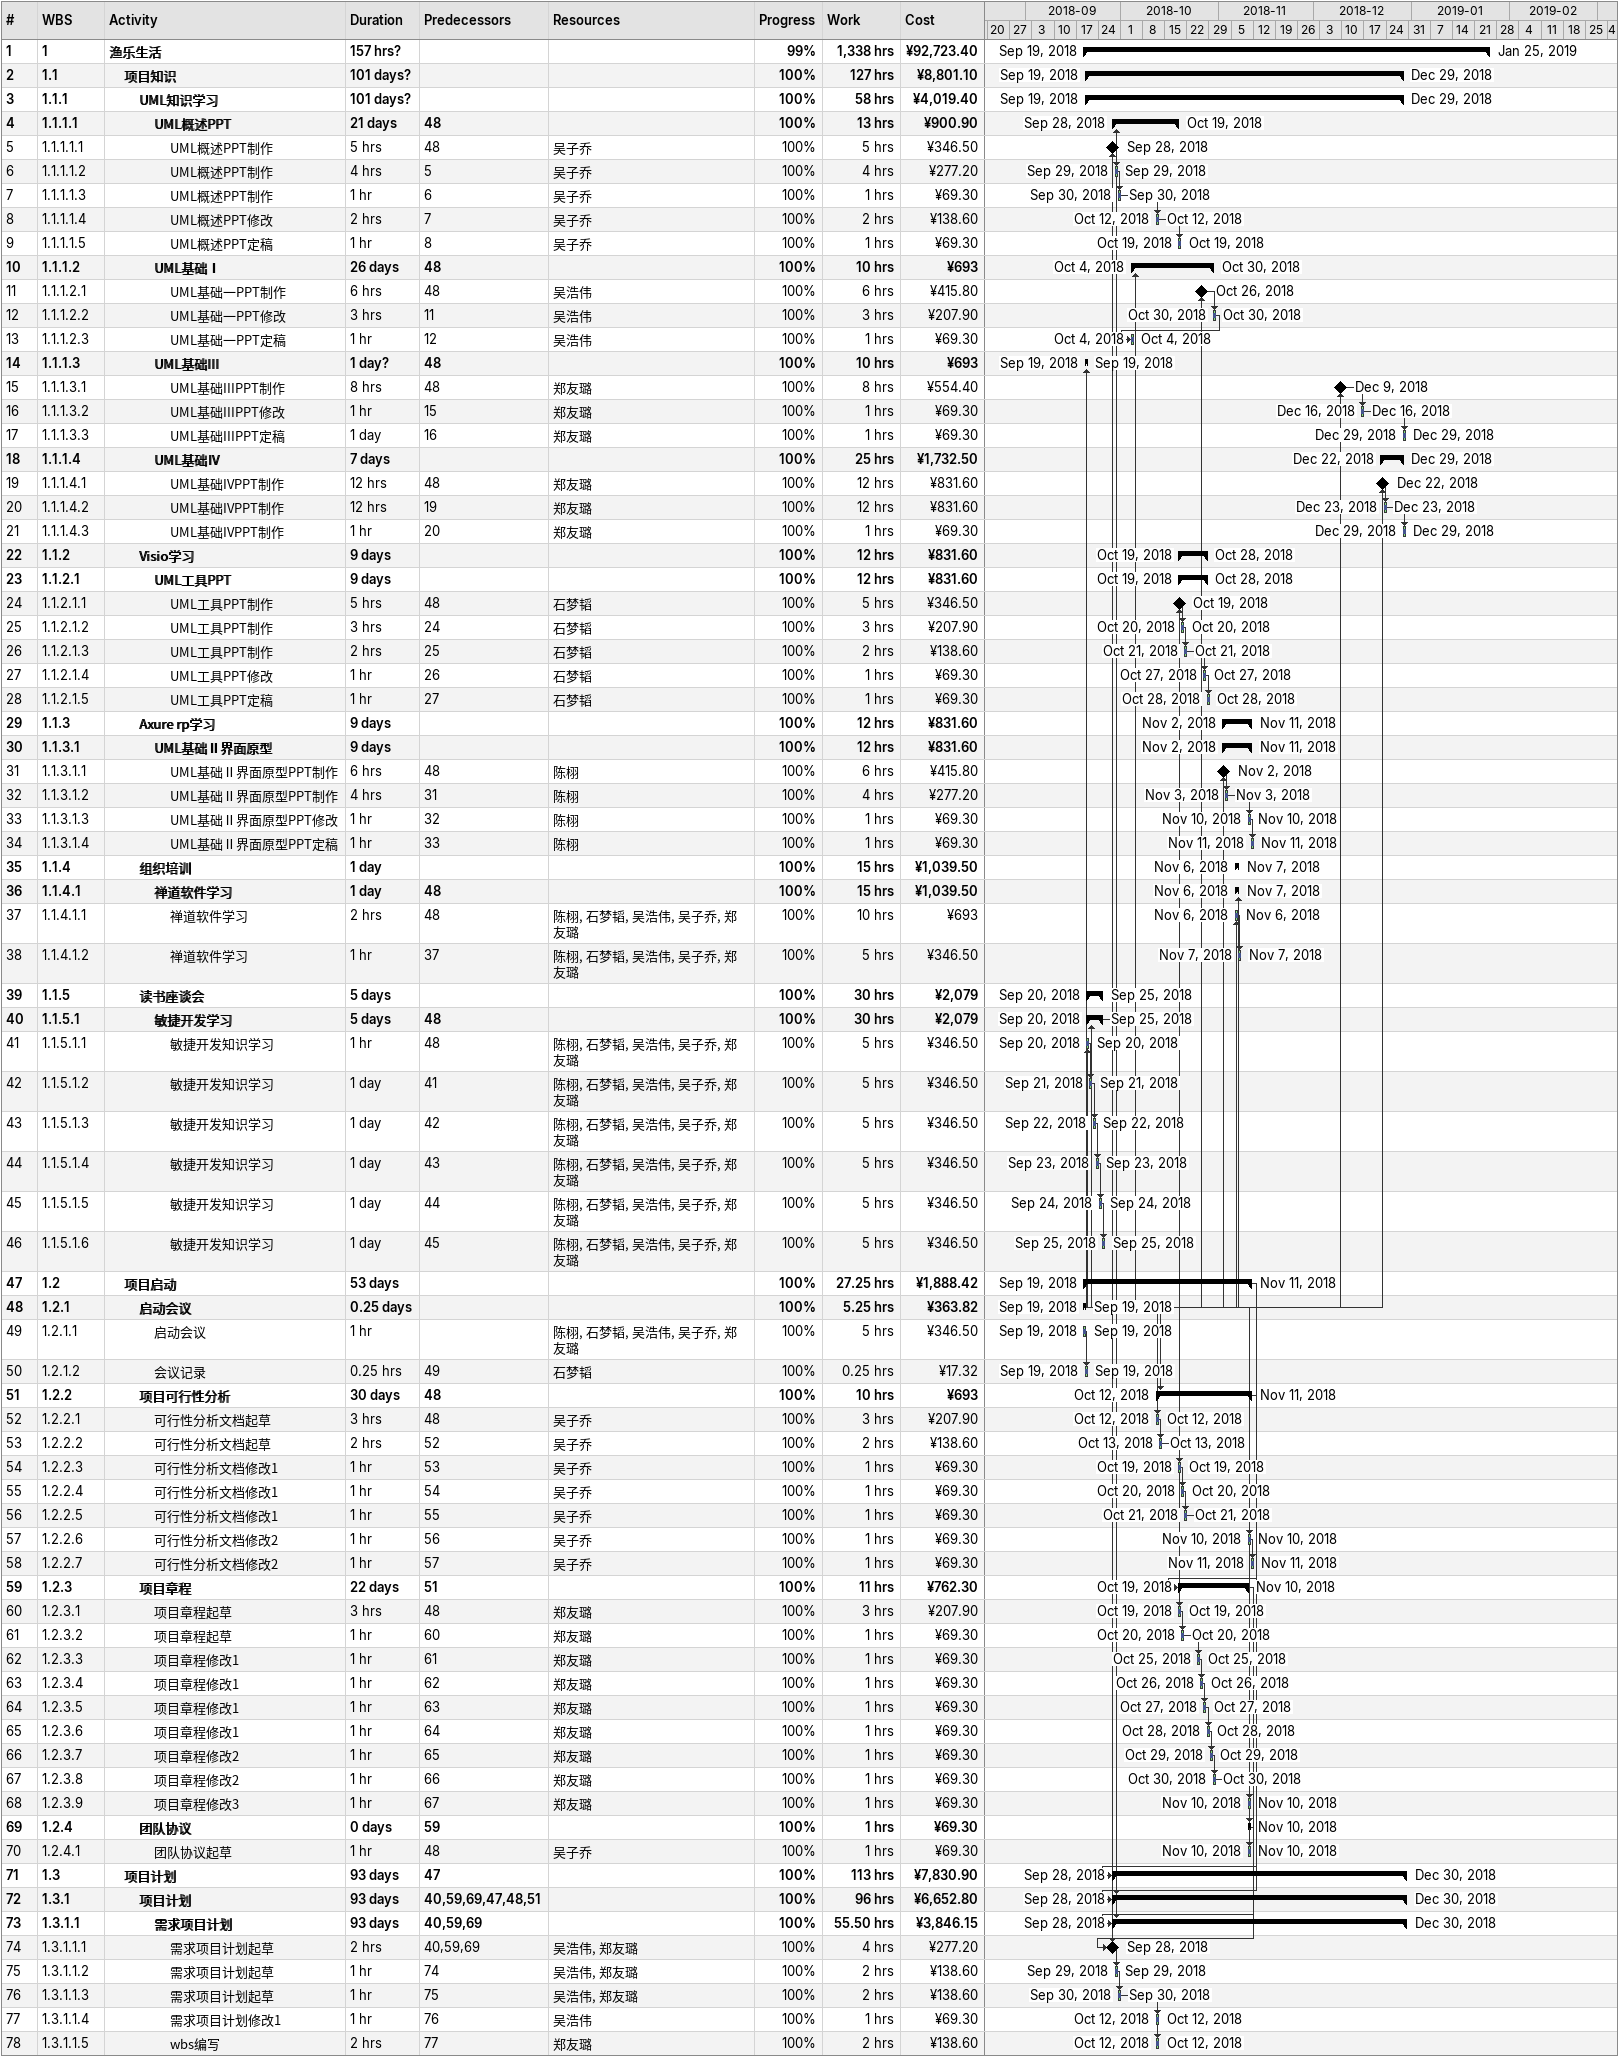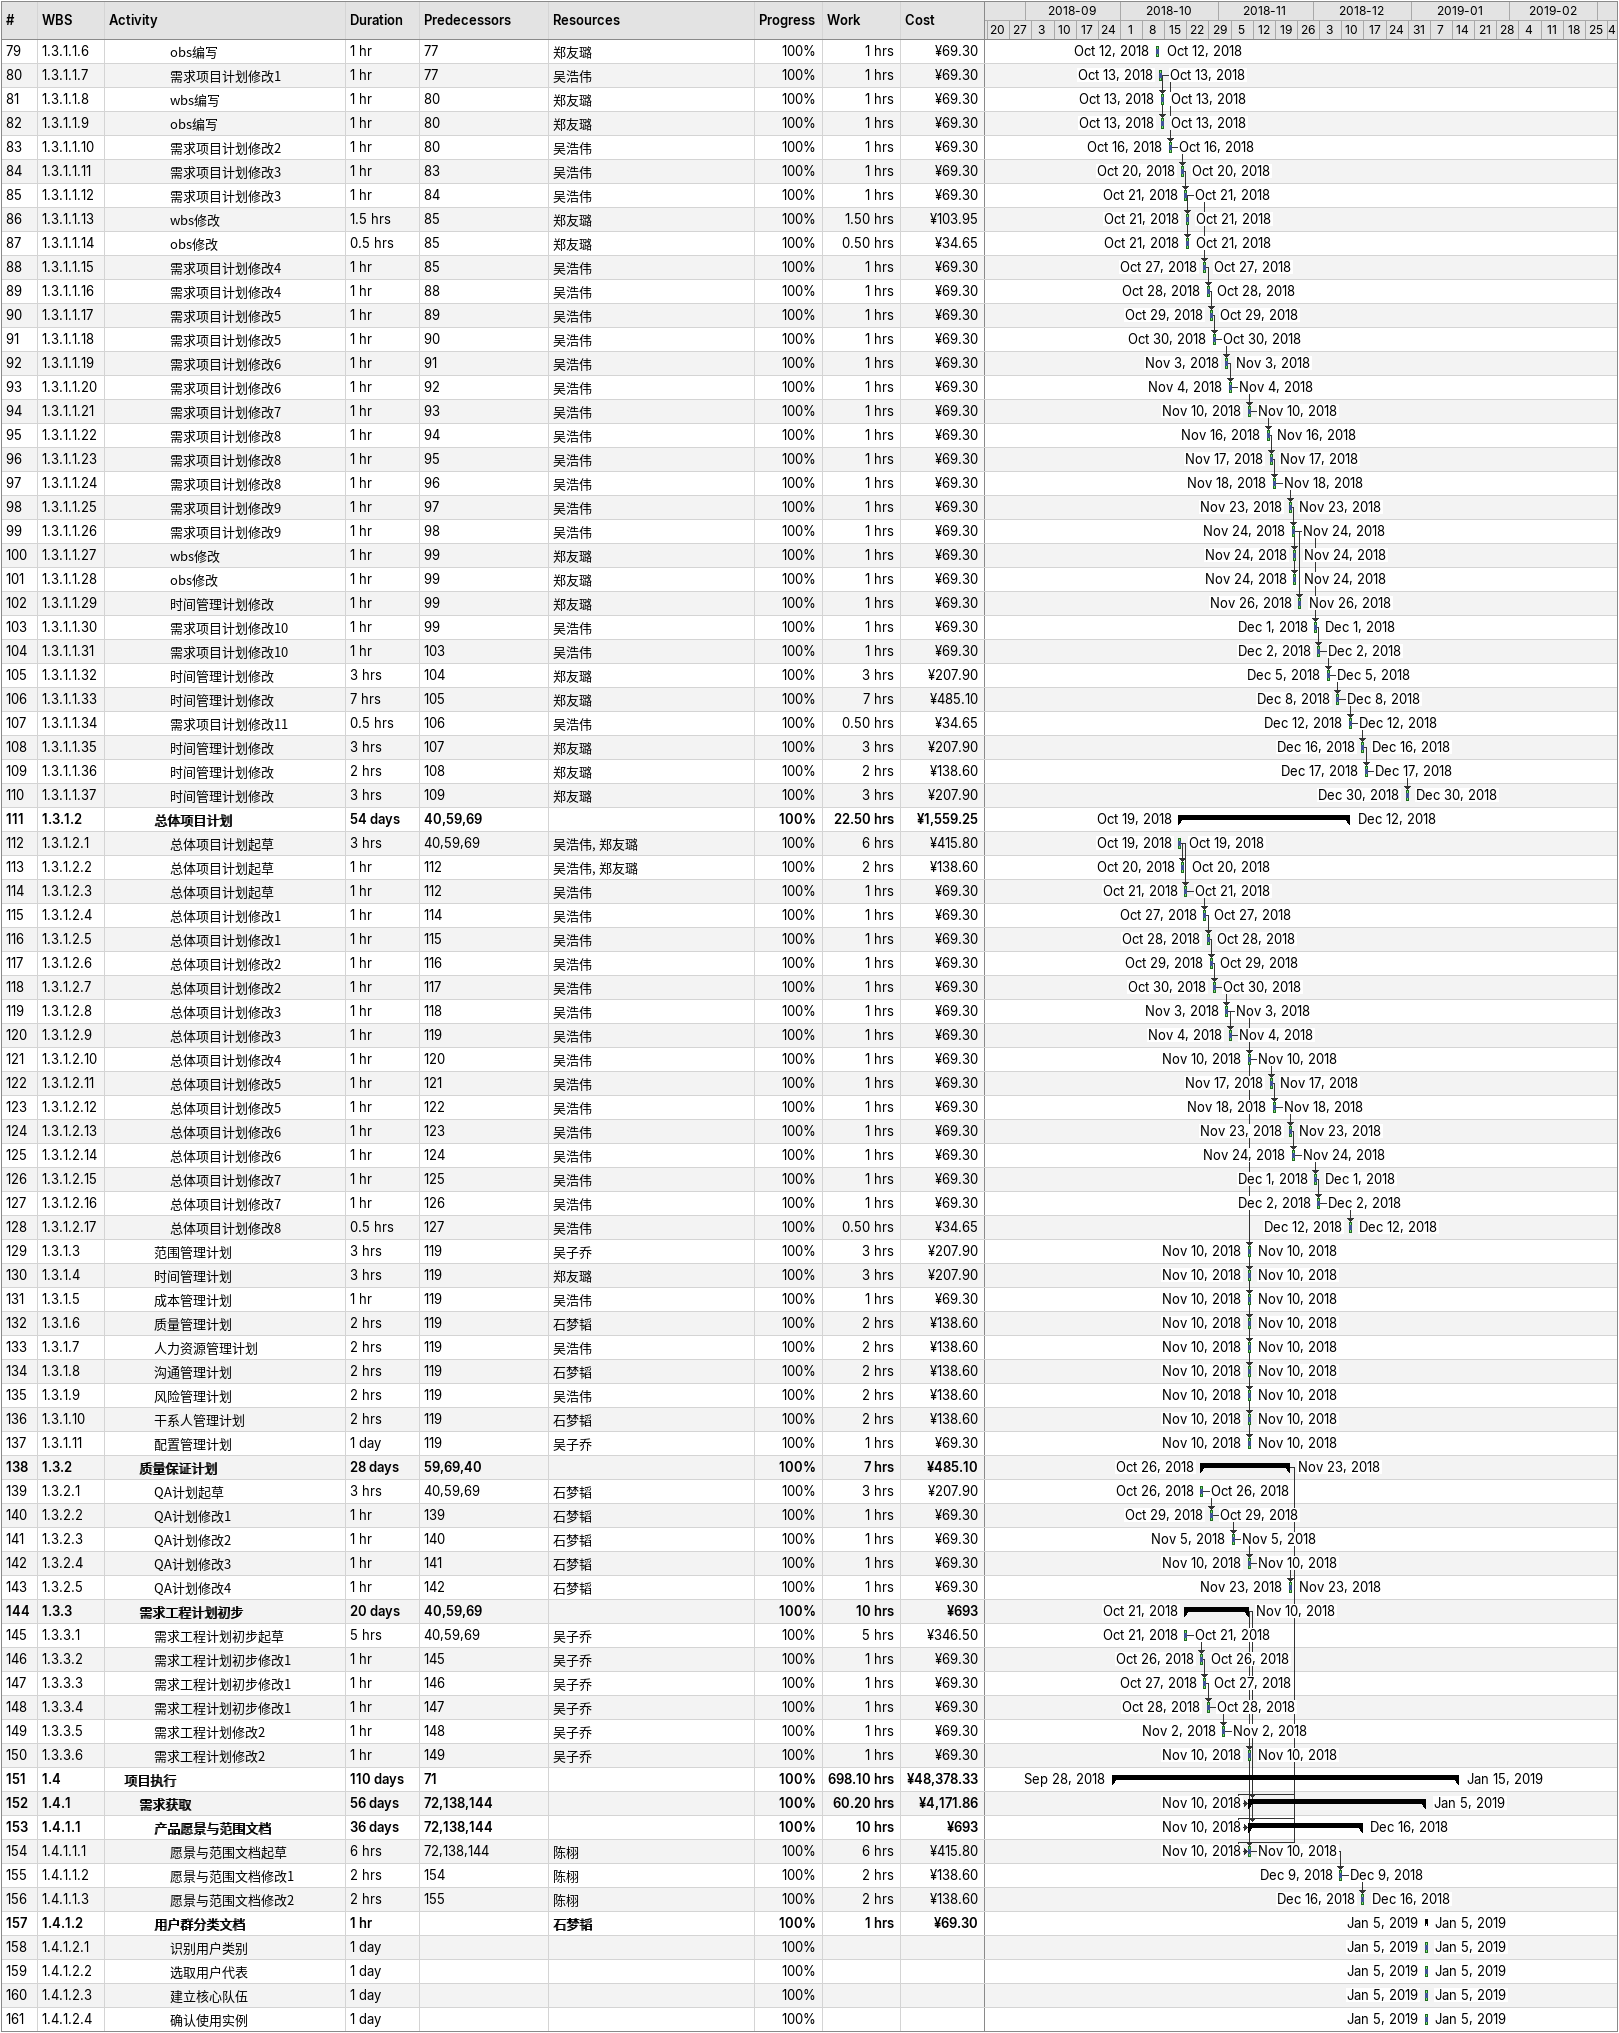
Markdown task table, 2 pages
| ID | WBS | Task | Duration | Start | Finish | Predecessors | Resources | % complete | Work (h) | Cost (¥) |
|---|---|---|---|---|---|---|---|---|---|---|
| 1 | 1 | **渔乐生活** | 157h? | 2018-09-19 | 2019-01-25 |  |  | 99 | 1338 | 92723.40 |
| 2 | 1.1 | **项目知识** | 101d? | 2018-09-19 | 2018-12-29 |  |  | 100 | 127 | 8801.10 |
| 3 | 1.1.1 | **UML知识学习** | 101d? | 2018-09-19 | 2018-12-29 |  |  | 100 | 58 | 4019.40 |
| 4 | 1.1.1.1 | **UML概述PPT** | 21d | 2018-09-28 | 2018-10-19 | 48 |  | 100 | 13 | 900.90 |
| 5 | 1.1.1.1.1 | UML概述PPT制作 | 5h | 2018-09-28 | 2018-09-28 | 48 | 吴子乔 | 100 | 5 | 346.50 |
| 6 | 1.1.1.1.2 | UML概述PPT制作 | 4h | 2018-09-29 | 2018-09-29 | 5 | 吴子乔 | 100 | 4 | 277.20 |
| 7 | 1.1.1.1.3 | UML概述PPT制作 | 1h | 2018-09-30 | 2018-09-30 | 6 | 吴子乔 | 100 | 1 | 69.30 |
| 8 | 1.1.1.1.4 | UML概述PPT修改 | 2h | 2018-10-12 | 2018-10-12 | 7 | 吴子乔 | 100 | 2 | 138.60 |
| 9 | 1.1.1.1.5 | UML概述PPT定稿 | 1h | 2018-10-19 | 2018-10-19 | 8 | 吴子乔 | 100 | 1 | 69.30 |
| 10 | 1.1.1.2 | **UML基础Ⅰ** | 26d | 2018-10-04 | 2018-10-30 | 48 |  | 100 | 10 | 693 |
| 11 | 1.1.1.2.1 | UML基础一PPT制作 | 6h | 2018-10-26 | 2018-10-26 | 48 | 吴浩伟 | 100 | 6 | 415.80 |
| 12 | 1.1.1.2.2 | UML基础一PPT修改 | 3h | 2018-10-30 | 2018-10-30 | 11 | 吴浩伟 | 100 | 3 | 207.90 |
| 13 | 1.1.1.2.3 | UML基础一PPT定稿 | 1h | 2018-10-04 | 2018-10-04 | 12 | 吴浩伟 | 100 | 1 | 69.30 |
| 14 | 1.1.1.3 | **UML基础III** | 1d? | 2018-09-19 | 2018-09-19 | 48 |  | 100 | 10 | 693 |
| 15 | 1.1.1.3.1 | UML基础IIIPPT制作 | 8h | 2018-12-09 | 2018-12-09 | 48 | 郑友璐 | 100 | 8 | 554.40 |
| 16 | 1.1.1.3.2 | UML基础IIIPPT修改 | 1h | 2018-12-16 | 2018-12-16 | 15 | 郑友璐 | 100 | 1 | 69.30 |
| 17 | 1.1.1.3.3 | UML基础IIIPPT定稿 | 1d | 2018-12-29 | 2018-12-29 | 16 | 郑友璐 | 100 | 1 | 69.30 |
| 18 | 1.1.1.4 | **UML基础Ⅳ** | 7d | 2018-12-22 | 2018-12-29 |  |  | 100 | 25 | 1732.50 |
| 19 | 1.1.1.4.1 | UML基础IVPPT制作 | 12h | 2018-12-22 | 2018-12-22 | 48 | 郑友璐 | 100 | 12 | 831.60 |
| 20 | 1.1.1.4.2 | UML基础IVPPT制作 | 12h | 2018-12-23 | 2018-12-23 | 19 | 郑友璐 | 100 | 12 | 831.60 |
| 21 | 1.1.1.4.3 | UML基础IVPPT制作 | 1h | 2018-12-29 | 2018-12-29 | 20 | 郑友璐 | 100 | 1 | 69.30 |
| 22 | 1.1.2 | **Visio学习** | 9d | 2018-10-19 | 2018-10-28 |  |  | 100 | 12 | 831.60 |
| 23 | 1.1.2.1 | **UML工具PPT** | 9d | 2018-10-19 | 2018-10-28 |  |  | 100 | 12 | 831.60 |
| 24 | 1.1.2.1.1 | UML工具PPT制作 | 5h | 2018-10-19 | 2018-10-19 | 48 | 石梦韬 | 100 | 5 | 346.50 |
| 25 | 1.1.2.1.2 | UML工具PPT制作 | 3h | 2018-10-20 | 2018-10-20 | 24 | 石梦韬 | 100 | 3 | 207.90 |
| 26 | 1.1.2.1.3 | UML工具PPT制作 | 2h | 2018-10-21 | 2018-10-21 | 25 | 石梦韬 | 100 | 2 | 138.60 |
| 27 | 1.1.2.1.4 | UML工具PPT修改 | 1h | 2018-10-27 | 2018-10-27 | 26 | 石梦韬 | 100 | 1 | 69.30 |
| 28 | 1.1.2.1.5 | UML工具PPT定稿 | 1h | 2018-10-28 | 2018-10-28 | 27 | 石梦韬 | 100 | 1 | 69.30 |
| 29 | 1.1.3 | **Axure rp学习** | 9d | 2018-11-02 | 2018-11-11 |  |  | 100 | 12 | 831.60 |
| 30 | 1.1.3.1 | **UML基础Ⅱ界面原型** | 9d | 2018-11-02 | 2018-11-11 |  |  | 100 | 12 | 831.60 |
| 31 | 1.1.3.1.1 | UML基础Ⅱ界面原型PPT制作 | 6h | 2018-11-02 | 2018-11-02 | 48 | 陈栩 | 100 | 6 | 415.80 |
| 32 | 1.1.3.1.2 | UML基础Ⅱ界面原型PPT制作 | 4h | 2018-11-03 | 2018-11-03 | 31 | 陈栩 | 100 | 4 | 277.20 |
| 33 | 1.1.3.1.3 | UML基础Ⅱ界面原型PPT修改 | 1h | 2018-11-10 | 2018-11-10 | 32 | 陈栩 | 100 | 1 | 69.30 |
| 34 | 1.1.3.1.4 | UML基础Ⅱ界面原型PPT定稿 | 1h | 2018-11-11 | 2018-11-11 | 33 | 陈栩 | 100 | 1 | 69.30 |
| 35 | 1.1.4 | **组织培训** | 1d | 2018-11-06 | 2018-11-07 |  |  | 100 | 15 | 1039.50 |
| 36 | 1.1.4.1 | **禅道软件学习** | 1d | 2018-11-06 | 2018-11-07 | 48 |  | 100 | 15 | 1039.50 |
| 37 | 1.1.4.1.1 | 禅道软件学习 | 2h | 2018-11-06 | 2018-11-06 | 48 | 陈栩, 石梦韬, 吴浩伟, 吴子乔, 郑友璐 | 100 | 10 | 693 |
| 38 | 1.1.4.1.2 | 禅道软件学习 | 1h | 2018-11-07 | 2018-11-07 | 37 | 陈栩, 石梦韬, 吴浩伟, 吴子乔, 郑友璐 | 100 | 5 | 346.50 |
| 39 | 1.1.5 | **读书座谈会** | 5d | 2018-09-20 | 2018-09-25 |  |  | 100 | 30 | 2079 |
| 40 | 1.1.5.1 | **敏捷开发学习** | 5d | 2018-09-20 | 2018-09-25 | 48 |  | 100 | 30 | 2079 |
| 41 | 1.1.5.1.1 | 敏捷开发知识学习 | 1h | 2018-09-20 | 2018-09-20 | 48 | 陈栩, 石梦韬, 吴浩伟, 吴子乔, 郑友璐 | 100 | 5 | 346.50 |
| 42 | 1.1.5.1.2 | 敏捷开发知识学习 | 1d | 2018-09-21 | 2018-09-21 | 41 | 陈栩, 石梦韬, 吴浩伟, 吴子乔, 郑友璐 | 100 | 5 | 346.50 |
| 43 | 1.1.5.1.3 | 敏捷开发知识学习 | 1d | 2018-09-22 | 2018-09-22 | 42 | 陈栩, 石梦韬, 吴浩伟, 吴子乔, 郑友璐 | 100 | 5 | 346.50 |
| 44 | 1.1.5.1.4 | 敏捷开发知识学习 | 1d | 2018-09-23 | 2018-09-23 | 43 | 陈栩, 石梦韬, 吴浩伟, 吴子乔, 郑友璐 | 100 | 5 | 346.50 |
| 45 | 1.1.5.1.5 | 敏捷开发知识学习 | 1d | 2018-09-24 | 2018-09-24 | 44 | 陈栩, 石梦韬, 吴浩伟, 吴子乔, 郑友璐 | 100 | 5 | 346.50 |
| 46 | 1.1.5.1.6 | 敏捷开发知识学习 | 1d | 2018-09-25 | 2018-09-25 | 45 | 陈栩, 石梦韬, 吴浩伟, 吴子乔, 郑友璐 | 100 | 5 | 346.50 |
| 47 | 1.2 | **项目启动** | 53d | 2018-09-19 | 2018-11-11 |  |  | 100 | 27.25 | 1888.42 |
| 48 | 1.2.1 | **启动会议** | 0.25d | 2018-09-19 | 2018-09-19 |  |  | 100 | 5.25 | 363.82 |
| 49 | 1.2.1.1 | 启动会议 | 1h | 2018-09-19 | 2018-09-19 |  | 陈栩, 石梦韬, 吴浩伟, 吴子乔, 郑友璐 | 100 | 5 | 346.50 |
| 50 | 1.2.1.2 | 会议记录 | 0.25h | 2018-09-19 | 2018-09-19 | 49 | 石梦韬 | 100 | 0.25 | 17.32 |
| 51 | 1.2.2 | **项目可行性分析** | 30d | 2018-10-12 | 2018-11-11 | 48 |  | 100 | 10 | 693 |
| 52 | 1.2.2.1 | 可行性分析文档起草 | 3h | 2018-10-12 | 2018-10-12 | 48 | 吴子乔 | 100 | 3 | 207.90 |
| 53 | 1.2.2.2 | 可行性分析文档起草 | 2h | 2018-10-13 | 2018-10-13 | 52 | 吴子乔 | 100 | 2 | 138.60 |
| 54 | 1.2.2.3 | 可行性分析文档修改1 | 1h | 2018-10-19 | 2018-10-19 | 53 | 吴子乔 | 100 | 1 | 69.30 |
| 55 | 1.2.2.4 | 可行性分析文档修改1 | 1h | 2018-10-20 | 2018-10-20 | 54 | 吴子乔 | 100 | 1 | 69.30 |
| 56 | 1.2.2.5 | 可行性分析文档修改1 | 1h | 2018-10-21 | 2018-10-21 | 55 | 吴子乔 | 100 | 1 | 69.30 |
| 57 | 1.2.2.6 | 可行性分析文档修改2 | 1h | 2018-11-10 | 2018-11-10 | 56 | 吴子乔 | 100 | 1 | 69.30 |
| 58 | 1.2.2.7 | 可行性分析文档修改2 | 1h | 2018-11-11 | 2018-11-11 | 57 | 吴子乔 | 100 | 1 | 69.30 |
| 59 | 1.2.3 | **项目章程** | 22d | 2018-10-19 | 2018-11-10 | 51 |  | 100 | 11 | 762.30 |
| 60 | 1.2.3.1 | 项目章程起草 | 3h | 2018-10-19 | 2018-10-19 | 48 | 郑友璐 | 100 | 3 | 207.90 |
| 61 | 1.2.3.2 | 项目章程起草 | 1h | 2018-10-20 | 2018-10-20 | 60 | 郑友璐 | 100 | 1 | 69.30 |
| 62 | 1.2.3.3 | 项目章程修改1 | 1h | 2018-10-25 | 2018-10-25 | 61 | 郑友璐 | 100 | 1 | 69.30 |
| 63 | 1.2.3.4 | 项目章程修改1 | 1h | 2018-10-26 | 2018-10-26 | 62 | 郑友璐 | 100 | 1 | 69.30 |
| 64 | 1.2.3.5 | 项目章程修改1 | 1h | 2018-10-27 | 2018-10-27 | 63 | 郑友璐 | 100 | 1 | 69.30 |
| 65 | 1.2.3.6 | 项目章程修改1 | 1h | 2018-10-28 | 2018-10-28 | 64 | 郑友璐 | 100 | 1 | 69.30 |
| 66 | 1.2.3.7 | 项目章程修改2 | 1h | 2018-10-29 | 2018-10-29 | 65 | 郑友璐 | 100 | 1 | 69.30 |
| 67 | 1.2.3.8 | 项目章程修改2 | 1h | 2018-10-30 | 2018-10-30 | 66 | 郑友璐 | 100 | 1 | 69.30 |
| 68 | 1.2.3.9 | 项目章程修改3 | 1h | 2018-11-10 | 2018-11-10 | 67 | 郑友璐 | 100 | 1 | 69.30 |
| 69 | 1.2.4 | **团队协议** | 0d | 2018-11-10 | 2018-11-10 | 59 |  | 100 | 1 | 69.30 |
| 70 | 1.2.4.1 | 团队协议起草 | 1h | 2018-11-10 | 2018-11-10 | 48 | 吴子乔 | 100 | 1 | 69.30 |
| 71 | 1.3 | **项目计划** | 93d | 2018-09-28 | 2018-12-30 | 47 |  | 100 | 113 | 7830.90 |
| 72 | 1.3.1 | **项目计划** | 93d | 2018-09-28 | 2018-12-30 | 40, 59, 69, 47, 48, 51 |  | 100 | 96 | 6652.80 |
| 73 | 1.3.1.1 | **需求项目计划** | 93d | 2018-09-28 | 2018-12-30 | 40, 59, 69 |  | 100 | 55.50 | 3846.15 |
| 74 | 1.3.1.1.1 | 需求项目计划起草 | 2h | 2018-09-28 | 2018-09-28 | 40, 59, 69 | 吴浩伟, 郑友璐 | 100 | 4 | 277.20 |
| 75 | 1.3.1.1.2 | 需求项目计划起草 | 1h | 2018-09-29 | 2018-09-29 | 74 | 吴浩伟, 郑友璐 | 100 | 2 | 138.60 |
| 76 | 1.3.1.1.3 | 需求项目计划起草 | 1h | 2018-09-30 | 2018-09-30 | 75 | 吴浩伟, 郑友璐 | 100 | 2 | 138.60 |
| 77 | 1.3.1.1.4 | 需求项目计划修改1 | 1h | 2018-10-12 | 2018-10-12 | 76 | 吴浩伟 | 100 | 1 | 69.30 |
| 78 | 1.3.1.1.5 | wbs编写 | 2h | 2018-10-12 | 2018-10-12 | 77 | 郑友璐 | 100 | 2 | 138.60 |
| 79 | 1.3.1.1.6 | obs编写 | 1h | 2018-10-12 | 2018-10-12 | 77 | 郑友璐 | 100 | 1 | 69.30 |
| 80 | 1.3.1.1.7 | 需求项目计划修改1 | 1h | 2018-10-13 | 2018-10-13 | 77 | 吴浩伟 | 100 | 1 | 69.30 |
| 81 | 1.3.1.1.8 | wbs编写 | 1h | 2018-10-13 | 2018-10-13 | 80 | 郑友璐 | 100 | 1 | 69.30 |
| 82 | 1.3.1.1.9 | obs编写 | 1h | 2018-10-13 | 2018-10-13 | 80 | 郑友璐 | 100 | 1 | 69.30 |
| 83 | 1.3.1.1.10 | 需求项目计划修改2 | 1h | 2018-10-16 | 2018-10-16 | 80 | 吴浩伟 | 100 | 1 | 69.30 |
| 84 | 1.3.1.1.11 | 需求项目计划修改3 | 1h | 2018-10-20 | 2018-10-20 | 83 | 吴浩伟 | 100 | 1 | 69.30 |
| 85 | 1.3.1.1.12 | 需求项目计划修改3 | 1h | 2018-10-21 | 2018-10-21 | 84 | 吴浩伟 | 100 | 1 | 69.30 |
| 86 | 1.3.1.1.13 | wbs修改 | 1.5h | 2018-10-21 | 2018-10-21 | 85 | 郑友璐 | 100 | 1.50 | 103.95 |
| 87 | 1.3.1.1.14 | obs修改 | 0.5h | 2018-10-21 | 2018-10-21 | 85 | 郑友璐 | 100 | 0.50 | 34.65 |
| 88 | 1.3.1.1.15 | 需求项目计划修改4 | 1h | 2018-10-27 | 2018-10-27 | 85 | 吴浩伟 | 100 | 1 | 69.30 |
| 89 | 1.3.1.1.16 | 需求项目计划修改4 | 1h | 2018-10-28 | 2018-10-28 | 88 | 吴浩伟 | 100 | 1 | 69.30 |
| 90 | 1.3.1.1.17 | 需求项目计划修改5 | 1h | 2018-10-29 | 2018-10-29 | 89 | 吴浩伟 | 100 | 1 | 69.30 |
| 91 | 1.3.1.1.18 | 需求项目计划修改5 | 1h | 2018-10-30 | 2018-10-30 | 90 | 吴浩伟 | 100 | 1 | 69.30 |
| 92 | 1.3.1.1.19 | 需求项目计划修改6 | 1h | 2018-11-03 | 2018-11-03 | 91 | 吴浩伟 | 100 | 1 | 69.30 |
| 93 | 1.3.1.1.20 | 需求项目计划修改6 | 1h | 2018-11-04 | 2018-11-04 | 92 | 吴浩伟 | 100 | 1 | 69.30 |
| 94 | 1.3.1.1.21 | 需求项目计划修改7 | 1h | 2018-11-10 | 2018-11-10 | 93 | 吴浩伟 | 100 | 1 | 69.30 |
| 95 | 1.3.1.1.22 | 需求项目计划修改8 | 1h | 2018-11-16 | 2018-11-16 | 94 | 吴浩伟 | 100 | 1 | 69.30 |
| 96 | 1.3.1.1.23 | 需求项目计划修改8 | 1h | 2018-11-17 | 2018-11-17 | 95 | 吴浩伟 | 100 | 1 | 69.30 |
| 97 | 1.3.1.1.24 | 需求项目计划修改8 | 1h | 2018-11-18 | 2018-11-18 | 96 | 吴浩伟 | 100 | 1 | 69.30 |
| 98 | 1.3.1.1.25 | 需求项目计划修改9 | 1h | 2018-11-23 | 2018-11-23 | 97 | 吴浩伟 | 100 | 1 | 69.30 |
| 99 | 1.3.1.1.26 | 需求项目计划修改9 | 1h | 2018-11-24 | 2018-11-24 | 98 | 吴浩伟 | 100 | 1 | 69.30 |
| 100 | 1.3.1.1.27 | wbs修改 | 1h | 2018-11-24 | 2018-11-24 | 99 | 郑友璐 | 100 | 1 | 69.30 |
| 101 | 1.3.1.1.28 | obs修改 | 1h | 2018-11-24 | 2018-11-24 | 99 | 郑友璐 | 100 | 1 | 69.30 |
| 102 | 1.3.1.1.29 | 时间管理计划修改 | 1h | 2018-11-26 | 2018-11-26 | 99 | 郑友璐 | 100 | 1 | 69.30 |
| 103 | 1.3.1.1.30 | 需求项目计划修改10 | 1h | 2018-12-01 | 2018-12-01 | 99 | 吴浩伟 | 100 | 1 | 69.30 |
| 104 | 1.3.1.1.31 | 需求项目计划修改10 | 1h | 2018-12-02 | 2018-12-02 | 103 | 吴浩伟 | 100 | 1 | 69.30 |
| 105 | 1.3.1.1.32 | 时间管理计划修改 | 3h | 2018-12-05 | 2018-12-05 | 104 | 郑友璐 | 100 | 3 | 207.90 |
| 106 | 1.3.1.1.33 | 时间管理计划修改 | 7h | 2018-12-08 | 2018-12-08 | 105 | 郑友璐 | 100 | 7 | 485.10 |
| 107 | 1.3.1.1.34 | 需求项目计划修改11 | 0.5h | 2018-12-12 | 2018-12-12 | 106 | 吴浩伟 | 100 | 0.50 | 34.65 |
| 108 | 1.3.1.1.35 | 时间管理计划修改 | 3h | 2018-12-16 | 2018-12-16 | 107 | 郑友璐 | 100 | 3 | 207.90 |
| 109 | 1.3.1.1.36 | 时间管理计划修改 | 2h | 2018-12-17 | 2018-12-17 | 108 | 郑友璐 | 100 | 2 | 138.60 |
| 110 | 1.3.1.1.37 | 时间管理计划修改 | 3h | 2018-12-30 | 2018-12-30 | 109 | 郑友璐 | 100 | 3 | 207.90 |
| 111 | 1.3.1.2 | **总体项目计划** | 54d | 2018-10-19 | 2018-12-12 | 40, 59, 69 |  | 100 | 22.50 | 1559.25 |
| 112 | 1.3.1.2.1 | 总体项目计划起草 | 3h | 2018-10-19 | 2018-10-19 | 40, 59, 69 | 吴浩伟, 郑友璐 | 100 | 6 | 415.80 |
| 113 | 1.3.1.2.2 | 总体项目计划起草 | 1h | 2018-10-20 | 2018-10-20 | 112 | 吴浩伟, 郑友璐 | 100 | 2 | 138.60 |
| 114 | 1.3.1.2.3 | 总体项目计划起草 | 1h | 2018-10-21 | 2018-10-21 | 112 | 吴浩伟 | 100 | 1 | 69.30 |
| 115 | 1.3.1.2.4 | 总体项目计划修改1 | 1h | 2018-10-27 | 2018-10-27 | 114 | 吴浩伟 | 100 | 1 | 69.30 |
| 116 | 1.3.1.2.5 | 总体项目计划修改1 | 1h | 2018-10-28 | 2018-10-28 | 115 | 吴浩伟 | 100 | 1 | 69.30 |
| 117 | 1.3.1.2.6 | 总体项目计划修改2 | 1h | 2018-10-29 | 2018-10-29 | 116 | 吴浩伟 | 100 | 1 | 69.30 |
| 118 | 1.3.1.2.7 | 总体项目计划修改2 | 1h | 2018-10-30 | 2018-10-30 | 117 | 吴浩伟 | 100 | 1 | 69.30 |
| 119 | 1.3.1.2.8 | 总体项目计划修改3 | 1h | 2018-11-03 | 2018-11-03 | 118 | 吴浩伟 | 100 | 1 | 69.30 |
| 120 | 1.3.1.2.9 | 总体项目计划修改3 | 1h | 2018-11-04 | 2018-11-04 | 119 | 吴浩伟 | 100 | 1 | 69.30 |
| 121 | 1.3.1.2.10 | 总体项目计划修改4 | 1h | 2018-11-10 | 2018-11-10 | 120 | 吴浩伟 | 100 | 1 | 69.30 |
| 122 | 1.3.1.2.11 | 总体项目计划修改5 | 1h | 2018-11-17 | 2018-11-17 | 121 | 吴浩伟 | 100 | 1 | 69.30 |
| 123 | 1.3.1.2.12 | 总体项目计划修改5 | 1h | 2018-11-18 | 2018-11-18 | 122 | 吴浩伟 | 100 | 1 | 69.30 |
| 124 | 1.3.1.2.13 | 总体项目计划修改6 | 1h | 2018-11-23 | 2018-11-23 | 123 | 吴浩伟 | 100 | 1 | 69.30 |
| 125 | 1.3.1.2.14 | 总体项目计划修改6 | 1h | 2018-11-24 | 2018-11-24 | 124 | 吴浩伟 | 100 | 1 | 69.30 |
| 126 | 1.3.1.2.15 | 总体项目计划修改7 | 1h | 2018-12-01 | 2018-12-01 | 125 | 吴浩伟 | 100 | 1 | 69.30 |
| 127 | 1.3.1.2.16 | 总体项目计划修改7 | 1h | 2018-12-02 | 2018-12-02 | 126 | 吴浩伟 | 100 | 1 | 69.30 |
| 128 | 1.3.1.2.17 | 总体项目计划修改8 | 0.5h | 2018-12-12 | 2018-12-12 | 127 | 吴浩伟 | 100 | 0.50 | 34.65 |
| 129 | 1.3.1.3 | 范围管理计划 | 3h | 2018-11-10 | 2018-11-10 | 119 | 吴子乔 | 100 | 3 | 207.90 |
| 130 | 1.3.1.4 | 时间管理计划 | 3h | 2018-11-10 | 2018-11-10 | 119 | 郑友璐 | 100 | 3 | 207.90 |
| 131 | 1.3.1.5 | 成本管理计划 | 1h | 2018-11-10 | 2018-11-10 | 119 | 吴浩伟 | 100 | 1 | 69.30 |
| 132 | 1.3.1.6 | 质量管理计划 | 2h | 2018-11-10 | 2018-11-10 | 119 | 石梦韬 | 100 | 2 | 138.60 |
| 133 | 1.3.1.7 | 人力资源管理计划 | 2h | 2018-11-10 | 2018-11-10 | 119 | 吴浩伟 | 100 | 2 | 138.60 |
| 134 | 1.3.1.8 | 沟通管理计划 | 2h | 2018-11-10 | 2018-11-10 | 119 | 石梦韬 | 100 | 2 | 138.60 |
| 135 | 1.3.1.9 | 风险管理计划 | 2h | 2018-11-10 | 2018-11-10 | 119 | 吴浩伟 | 100 | 2 | 138.60 |
| 136 | 1.3.1.10 | 干系人管理计划 | 2h | 2018-11-10 | 2018-11-10 | 119 | 石梦韬 | 100 | 2 | 138.60 |
| 137 | 1.3.1.11 | 配置管理计划 | 1d | 2018-11-10 | 2018-11-10 | 119 | 吴子乔 | 100 | 1 | 69.30 |
| 138 | 1.3.2 | **质量保证计划** | 28d | 2018-10-26 | 2018-11-23 | 59, 69, 40 |  | 100 | 7 | 485.10 |
| 139 | 1.3.2.1 | QA计划起草 | 3h | 2018-10-26 | 2018-10-26 | 40, 59, 69 | 石梦韬 | 100 | 3 | 207.90 |
| 140 | 1.3.2.2 | QA计划修改1 | 1h | 2018-10-29 | 2018-10-29 | 139 | 石梦韬 | 100 | 1 | 69.30 |
| 141 | 1.3.2.3 | QA计划修改2 | 1h | 2018-11-05 | 2018-11-05 | 140 | 石梦韬 | 100 | 1 | 69.30 |
| 142 | 1.3.2.4 | QA计划修改3 | 1h | 2018-11-10 | 2018-11-10 | 141 | 石梦韬 | 100 | 1 | 69.30 |
| 143 | 1.3.2.5 | QA计划修改4 | 1h | 2018-11-23 | 2018-11-23 | 142 | 石梦韬 | 100 | 1 | 69.30 |
| 144 | 1.3.3 | **需求工程计划初步** | 20d | 2018-10-21 | 2018-11-10 | 40, 59, 69 |  | 100 | 10 | 693 |
| 145 | 1.3.3.1 | 需求工程计划初步起草 | 5h | 2018-10-21 | 2018-10-21 | 40, 59, 69 | 吴子乔 | 100 | 5 | 346.50 |
| 146 | 1.3.3.2 | 需求工程计划初步修改1 | 1h | 2018-10-26 | 2018-10-26 | 145 | 吴子乔 | 100 | 1 | 69.30 |
| 147 | 1.3.3.3 | 需求工程计划初步修改1 | 1h | 2018-10-27 | 2018-10-27 | 146 | 吴子乔 | 100 | 1 | 69.30 |
| 148 | 1.3.3.4 | 需求工程计划初步修改1 | 1h | 2018-10-28 | 2018-10-28 | 147 | 吴子乔 | 100 | 1 | 69.30 |
| 149 | 1.3.3.5 | 需求工程计划修改2 | 1h | 2018-11-02 | 2018-11-02 | 148 | 吴子乔 | 100 | 1 | 69.30 |
| 150 | 1.3.3.6 | 需求工程计划修改2 | 1h | 2018-11-10 | 2018-11-10 | 149 | 吴子乔 | 100 | 1 | 69.30 |
| 151 | 1.4 | **项目执行** | 110d | 2018-09-28 | 2019-01-15 | 71 |  | 100 | 698.10 | 48378.33 |
| 152 | 1.4.1 | **需求获取** | 56d | 2018-11-10 | 2019-01-05 | 72, 138, 144 |  | 100 | 60.20 | 4171.86 |
| 153 | 1.4.1.1 | **产品愿景与范围文档** | 36d | 2018-11-10 | 2018-12-16 | 72, 138, 144 |  | 100 | 10 | 693 |
| 154 | 1.4.1.1.1 | 愿景与范围文档起草 | 6h | 2018-11-10 | 2018-11-10 | 72, 138, 144 | 陈栩 | 100 | 6 | 415.80 |
| 155 | 1.4.1.1.2 | 愿景与范围文档修改1 | 2h | 2018-12-09 | 2018-12-09 | 154 | 陈栩 | 100 | 2 | 138.60 |
| 156 | 1.4.1.1.3 | 愿景与范围文档修改2 | 2h | 2018-12-16 | 2018-12-16 | 155 | 陈栩 | 100 | 2 | 138.60 |
| 157 | 1.4.1.2 | **用户群分类文档** | 1h | 2019-01-05 | 2019-01-05 |  | 石梦韬 | 100 | 1 | 69.30 |
| 158 | 1.4.1.2.1 | 识别用户类别 | 1d | 2019-01-05 | 2019-01-05 |  |  | 100 |  |  |
| 159 | 1.4.1.2.2 | 选取用户代表 | 1d | 2019-01-05 | 2019-01-05 |  |  | 100 |  |  |
| 160 | 1.4.1.2.3 | 建立核心队伍 | 1d | 2019-01-05 | 2019-01-05 |  |  | 100 |  |  |
| 161 | 1.4.1.2.4 | 确认使用实例 | 1d | 2019-01-05 | 2019-01-05 |  |  | 100 |  |  |
